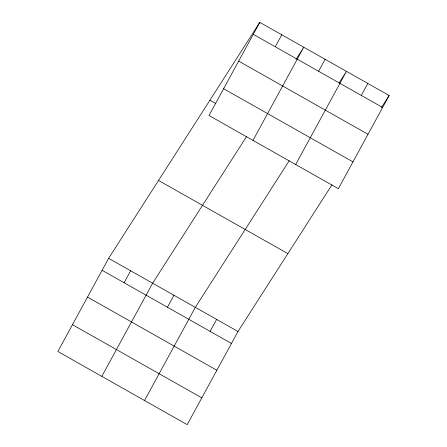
<?xml version="1.0" encoding="UTF-8"?>
<svg xmlns="http://www.w3.org/2000/svg" width="447" height="447" viewBox="0 0 447 447"><rect width="100%" height="100%" fill="white"/><g stroke="black" fill="none" stroke-linecap="round" stroke-linejoin="round"><path stroke-width="0.67" d="M259.796 22.35L209.006 115.51L338.362 188.673L389.153 95.513L259.796 22.35L108.638 258.327L57.847 351.487L187.204 424.65L237.994 331.49L331.931 184.846M124.104 282.733L130.63 270.765M275.257 46.756L281.789 34.788M101.827 376.363L152.623 283.202L246.554 136.559M252.985 140.386L303.776 47.226L296.02 59.339M167.441 307.245L173.967 295.271M318.594 71.269L325.12 59.3M144.515 400.506L195.311 307.346L289.243 160.702M295.674 164.53L346.464 71.369L339.077 82.907M210.124 331.389L216.655 319.421M361.282 95.412L367.808 83.444M381.392 107.626L389.153 95.513M253.27 34.318L382.626 107.487M238.659 61.116L368.021 134.279M223.612 88.718L352.968 161.881M209.917 100.223L215.856 103.581M158.523 180.454L287.879 253.617M108.638 258.327L237.994 331.49M102.112 270.295L231.468 343.464M87.506 297.087L216.862 370.256M72.453 324.695L201.809 397.858"/></g></svg>
